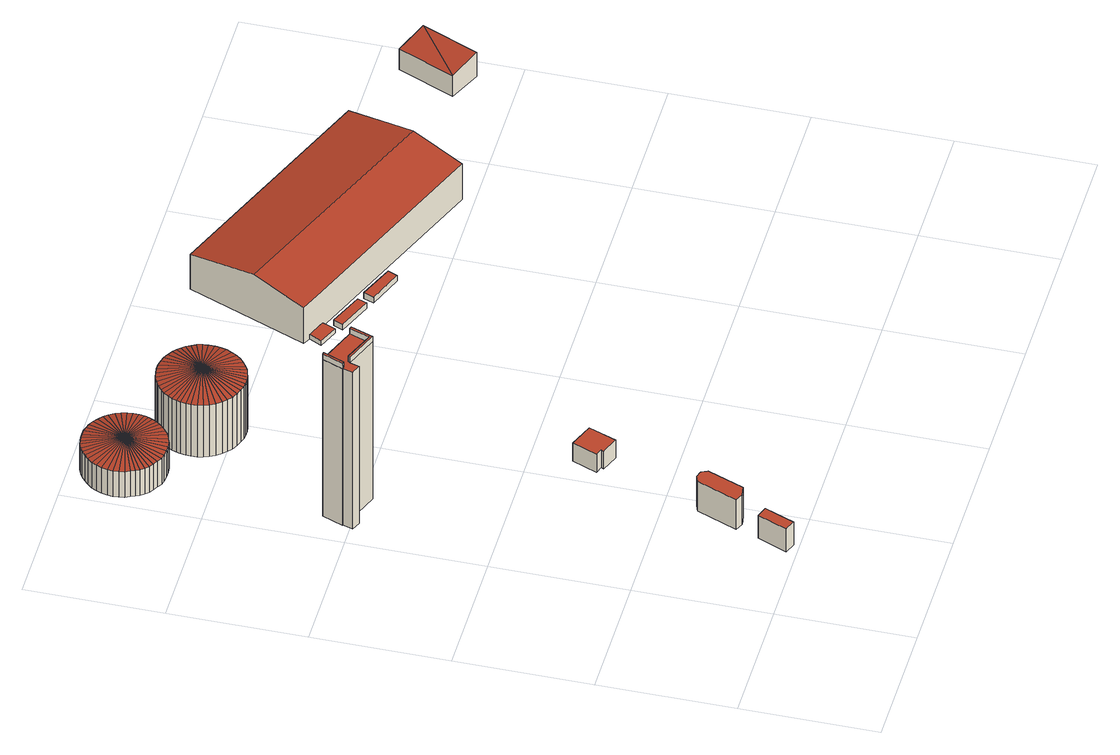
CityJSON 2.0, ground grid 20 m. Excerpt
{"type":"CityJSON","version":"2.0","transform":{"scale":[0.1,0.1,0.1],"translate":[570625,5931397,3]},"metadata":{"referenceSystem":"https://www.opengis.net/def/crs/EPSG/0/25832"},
"CityObjects":{
"building1":{"type":"Building","attributes":{"Grundfläche 2D":"8.066173","Grundhöhe NN":"5.779"},"geometry":[{"type":"Solid","lod":"3","boundaries":[[[[0,1,2,3]],[[4,5,3,2]],[[5,6,0,3]],[[6,7,1,0]],[[7,4,2,1]],[[7,6,5,4]]]],"semantics":{"surfaces":[{"type":"RoofSurface"},{"type":"WallSurface"},{"type":"GroundSurface"}],"values":[[0,1,1,1,1,2]]}}]},
"building2":{"type":"Building","attributes":{"Grundfläche 2D":"17.993870","Grundhöhe NN":"5.779"},"geometry":[{"type":"Solid","lod":"3","boundaries":[[[[8,9,10,11,12,13,14]],[[15,16,14,13]],[[16,17,8,14]],[[17,18,9,8]],[[18,19,10,9]],[[19,20,11,10]],[[21,15,13,12]],[[20,21,12,11]],[[21,20,19,18,17,16,15]]]],"semantics":{"surfaces":[{"type":"RoofSurface"},{"type":"WallSurface"},{"type":"GroundSurface"}],"values":[[0,1,1,1,1,1,1,1,2]]}}]},
"building3":{"type":"Building","attributes":{"Grundfläche 2D":"25.682161","Grundhöhe NN":"5.935"},"children":["building3-1","building3-2"],"geometry":[{"type":"Solid","lod":"3","boundaries":[[[[22,23,24,25,26,27,28,29,30,31]],[[32,33,31,30]],[[33,34,22,31]],[[34,35,23,22]],[[35,36,24,23]],[[36,37,25,24]],[[37,38,26,25]],[[38,39,27,26]],[[39,40,28,27]],[[40,41,29,28]],[[41,32,30,29]],[[41,40,39,38,37,36,35,34,33,32]]]],"semantics":{"surfaces":[{"type":"RoofSurface"},{"type":"WallSurface"},{"type":"GroundSurface"}],"values":[[0,1,1,1,1,1,1,1,1,1,1,2]]}}]},
"building3-1":{"type":"BuildingInstallation","parents":["building3"],"geometry":[{"type":"MultiSurface","lod":"3","boundaries":[[[42,43,44,45]],[[46,24,43,42]],[[24,25,44,43]],[[25,26,45,44]],[[26,27,46,42,45]]],"semantics":{"surfaces":[{"type":"RoofSurface"},{"type":"WallSurface"}],"values":[0,1,1,1,1]}}]},
"building3-2":{"type":"BuildingInstallation","parents":["building3"],"geometry":[{"type":"MultiSurface","lod":"3","boundaries":[[[47,48,49,50,51,52]],[[30,31,52,51]],[[31,22,47,52]],[[22,23,48,47]],[[23,53,49,48]],[[50,49,53,54]],[[54,30,51,50]]],"semantics":{"surfaces":[{"type":"RoofSurface"},{"type":"WallSurface"}],"values":[0,1,1,1,1,1,1]}}]},
"building4":{"type":"Building","attributes":{"Grundfläche 2D":"16.638832","Grundhöhe NN":"5.860"},"geometry":[{"type":"Solid","lod":"3","boundaries":[[[[55,56,57,58,59,60]],[[56,55,61,62]],[[57,56,62,63]],[[58,57,63,64]],[[59,58,64,65]],[[60,59,65,66]],[[55,60,66,61]],[[66,65,64,63,62,61]]]],"semantics":{"surfaces":[{"type":"RoofSurface"},{"type":"WallSurface"},{"type":"GroundSurface"}],"values":[[0,1,1,1,1,1,1,2]]}}]},
"building5":{"type":"Building","attributes":{"Grundfläche 2D":"114.026744","Grundhöhe NN":"3.910"},"geometry":[{"type":"Solid","lod":"3","boundaries":[[[[67,68,69]],[[67,70,68]],[[67,69,71]],[[67,71,72]],[[67,72,73]],[[67,73,74]],[[67,74,75]],[[67,75,76]],[[67,76,77]],[[67,77,78]],[[67,78,79]],[[67,79,80]],[[67,80,81]],[[67,81,82]],[[67,82,83]],[[67,83,84]],[[67,84,85]],[[67,85,86]],[[67,86,87]],[[67,87,88]],[[67,88,89]],[[67,89,90]],[[67,90,91]],[[67,91,92]],[[67,92,93]],[[67,93,94]],[[67,94,95]],[[67,95,96]],[[67,96,97]],[[67,97,98]],[[67,98,99]],[[67,99,100]],[[67,100,101]],[[67,101,102]],[[67,102,103]],[[67,103,104]],[[67,104,105]],[[67,105,106]],[[67,106,107]],[[67,107,108]],[[67,108,109]],[[67,109,110]],[[67,110,111]],[[67,111,112]],[[67,112,113]],[[67,113,114]],[[67,114,115]],[[67,115,70]],[[116,117,69,68]],[[117,118,71,69]],[[118,119,72,71]],[[120,116,68,70]],[[121,122,114,113]],[[122,123,115,114]],[[123,120,70,115]],[[119,124,73,72]],[[124,125,74,73]],[[125,126,75,74]],[[126,127,76,75]],[[127,128,77,76]],[[128,129,78,77]],[[129,130,79,78]],[[130,131,80,79]],[[131,132,81,80]],[[132,133,82,81]],[[133,134,83,82]],[[134,135,84,83]],[[135,136,85,84]],[[136,137,86,85]],[[137,138,87,86]],[[138,139,88,87]],[[139,140,89,88]],[[140,141,90,89]],[[141,142,91,90]],[[142,143,92,91]],[[143,144,93,92]],[[144,145,94,93]],[[145,146,95,94]],[[146,147,96,95]],[[147,148,97,96]],[[148,149,98,97]],[[149,150,99,98]],[[150,151,100,99]],[[151,152,101,100]],[[152,153,102,101]],[[153,154,103,102]],[[154,155,104,103]],[[155,156,105,104]],[[156,157,106,105]],[[157,158,107,106]],[[158,159,108,107]],[[159,160,109,108]],[[160,161,110,109]],[[161,162,111,110]],[[162,163,112,111]],[[163,121,113,112]],[[160,159,158,157,156,155,154,153,152,151,150,149,148,147,146,145,144,143,142,141,140,139,138,137,136,135,134,133,132,131,130,129,128,127,126,125,124,119,118,117,116,120,123,122,121,163,162,161]]]],"semantics":{"surfaces":[{"type":"RoofSurface"},{"type":"WallSurface"},{"type":"GroundSurface"}],"values":[[0,0,0,0,0,0,0,0,0,0,0,0,0,0,0,0,0,0,0,0,0,0,0,0,0,0,0,0,0,0,0,0,0,0,0,0,0,0,0,0,0,0,0,0,0,0,0,0,1,1,1,1,1,1,1,1,1,1,1,1,1,1,1,1,1,1,1,1,1,1,1,1,1,1,1,1,1,1,1,1,1,1,1,1,1,1,1,1,1,1,1,1,1,1,1,1,2]]}}]},
"building6":{"type":"Building","attributes":{"Grundfläche 2D":"122.306997","Grundhöhe NN":"3.941"},"geometry":[{"type":"Solid","lod":"3","boundaries":[[[[164,165,166]],[[164,167,165]],[[164,166,168]],[[164,168,169]],[[164,169,170]],[[164,170,171]],[[164,171,172]],[[164,172,173]],[[164,173,174]],[[164,174,175]],[[164,175,176]],[[164,176,177]],[[164,177,178]],[[164,178,179]],[[164,179,180]],[[164,180,181]],[[164,181,182]],[[164,182,183]],[[164,183,184]],[[164,184,185]],[[164,185,186]],[[164,186,187]],[[164,187,188]],[[164,188,189]],[[164,189,190]],[[164,190,191]],[[164,191,192]],[[164,192,193]],[[164,193,194]],[[164,194,195]],[[164,195,196]],[[164,196,197]],[[164,197,198]],[[164,198,199]],[[164,199,200]],[[164,200,201]],[[164,201,202]],[[164,202,203]],[[164,203,204]],[[164,204,205]],[[164,205,206]],[[164,206,207]],[[164,207,208]],[[164,208,209]],[[164,209,210]],[[164,210,211]],[[164,211,212]],[[164,212,167]],[[213,214,166,165]],[[214,215,168,166]],[[216,213,165,167]],[[217,218,210,209]],[[218,219,211,210]],[[219,220,212,211]],[[220,216,167,212]],[[215,221,169,168]],[[221,222,170,169]],[[222,223,171,170]],[[223,224,172,171]],[[224,225,173,172]],[[225,226,174,173]],[[226,227,175,174]],[[227,228,176,175]],[[228,229,177,176]],[[229,230,178,177]],[[230,231,179,178]],[[231,232,180,179]],[[232,233,181,180]],[[233,234,182,181]],[[234,235,183,182]],[[235,236,184,183]],[[236,237,185,184]],[[237,238,186,185]],[[238,239,187,186]],[[239,240,188,187]],[[240,241,189,188]],[[241,242,190,189]],[[242,243,191,190]],[[243,244,192,191]],[[244,245,193,192]],[[245,246,194,193]],[[246,247,195,194]],[[247,248,196,195]],[[248,249,197,196]],[[249,250,198,197]],[[250,251,199,198]],[[251,252,200,199]],[[252,253,201,200]],[[253,254,202,201]],[[254,255,203,202]],[[255,256,204,203]],[[256,257,205,204]],[[257,258,206,205]],[[258,259,207,206]],[[259,260,208,207]],[[260,217,209,208]],[[254,253,252,251,250,249,248,247,246,245,244,243,242,241,240,239,238,237,236,235,234,233,232,231,230,229,228,227,226,225,224,223,222,221,215,214,213,216,220,219,218,217,260,259,258,257,256,255]]]],"semantics":{"surfaces":[{"type":"RoofSurface"},{"type":"WallSurface"},{"type":"GroundSurface"}],"values":[[0,0,0,0,0,0,0,0,0,0,0,0,0,0,0,0,0,0,0,0,0,0,0,0,0,0,0,0,0,0,0,0,0,0,0,0,0,0,0,0,0,0,0,0,0,0,0,0,1,1,1,1,1,1,1,1,1,1,1,1,1,1,1,1,1,1,1,1,1,1,1,1,1,1,1,1,1,1,1,1,1,1,1,1,1,1,1,1,1,1,1,1,1,1,1,1,2]]}}]},
"building7":{"type":"Building","attributes":{"Grundfläche 2D":"8.171444","Grundhöhe NN":"5.883"},"geometry":[{"type":"Solid","lod":"3","boundaries":[[[[261,262,263,264]],[[265,266,264,263]],[[266,267,261,264]],[[267,268,262,261]],[[268,265,263,262]],[[268,267,266,265]]]],"semantics":{"surfaces":[{"type":"RoofSurface"},{"type":"WallSurface"},{"type":"GroundSurface"}],"values":[[0,1,1,1,1,2]]}}]},
"building8":{"type":"Building","attributes":{"Grundfläche 2D":"8.344362","Grundhöhe NN":"5.897"},"geometry":[{"type":"Solid","lod":"3","boundaries":[[[[269,270,271,272]],[[273,274,272,271]],[[274,275,269,272]],[[275,276,270,269]],[[276,273,271,270]],[[276,275,274,273]]]],"semantics":{"surfaces":[{"type":"RoofSurface"},{"type":"WallSurface"},{"type":"GroundSurface"}],"values":[[0,1,1,1,1,2]]}}]},
"building9":{"type":"Building","attributes":{"Grundfläche 2D":"703.386826","Grundhöhe NN":"5.883"},"geometry":[{"type":"Solid","lod":"3","boundaries":[[[[277,278,279,280]],[[280,279,281,282,283]],[[284,285,286,287,288]],[[278,277,289,290]],[[281,279,278,290,291]],[[281,291,292,284,288,293,294,283,282]],[[289,277,280,283,294]],[[295,293,288,287]],[[285,284,292,296]],[[286,285,296,297]],[[287,286,297,295]],[[293,295,297,296,292,291,290,289,294]]]],"semantics":{"surfaces":[{"type":"RoofSurface"},{"type":"WallSurface"},{"type":"GroundSurface"}],"values":[[0,0,0,1,1,1,1,1,1,1,1,2]]}}]},
"building10":{"type":"Building","attributes":{"Grundfläche 2D":"47.881437","Grundhöhe NN":"5.567"},"geometry":[{"type":"Solid","lod":"3","boundaries":[[[[298,299,300]],[[301,299,298]],[[302,303,300,299]],[[303,304,298,300]],[[304,305,301,298]],[[305,302,299,301]],[[305,304,303,302]]]],"semantics":{"surfaces":[{"type":"RoofSurface"},{"type":"WallSurface"},{"type":"GroundSurface"}],"values":[[0,0,1,1,1,1,2]]}}]}
},
"vertices":[
[108,10,69],[124,4,69],[142,48,69],[126,54,69],[142,48,28],[126,54,28],[108,10,28],[124,4,28],
[148,82,81],[163,84,81],[184,138,81],[180,148,81],[170,151,81],[160,147,81],[136,87,81],[160,147,28],[136,87,28],[148,82,28],[163,84,28],[184,138,28],[180,148,28],[170,151,28],
[87,613,312],[84,614,312],[27,636,312],[24,637,312],[12,606,312],[13,606,312],[8,591,312],[22,585,312],[26,599,312],[75,580,312],[26,599,29],[75,580,29],[87,613,29],[84,614,29],[27,636,29],[24,637,29],[12,606,29],[13,606,29],[8,591,29],[22,585,29],
[15,605,322],[27,636,322],[24,637,322],[12,606,322],[15,605,312],
[87,613,322],[84,614,322],[73,584,322],[28,602,322],[26,599,322],[75,580,322],[73,584,312],[28,602,312],
[217,336,61],[202,299,61],[213,295,61],[211,291,61],[237,281,61],[253,322,61],[217,336,29],[202,299,29],[213,295,29],[211,291,29],[237,281,29],[253,322,29],
[75,926,66],[72,987,55],[65,986,55],[78,987,55],[58,985,55],[51,982,55],[44,978,55],[38,973,55],[32,967,55],[26,960,55],[22,953,55],[19,945,55],[17,936,55],[16,928,55],[17,920,55],[18,912,55],[21,905,55],[24,899,55],[27,893,55],[31,887,55],[36,882,55],[42,878,55],[49,874,55],[56,870,55],[64,868,55],[73,867,55],[82,867,55],[90,868,55],[98,871,55],[106,874,55],[113,879,55],[119,884,55],[124,890,55],[128,895,55],[131,901,55],[134,908,55],[136,914,55],[137,922,55],[137,930,55],[136,938,55],[134,946,55],[131,954,55],[126,962,55],[121,968,55],[114,974,55],[108,979,55],[100,983,55],[93,985,55],[86,987,55],[72,987,9],[65,986,9],[58,985,9],[51,982,9],[78,987,9],[100,983,9],[93,985,9],[86,987,9],[44,978,9],[38,973,9],[32,967,9],[26,960,9],[22,953,9],[19,945,9],[17,936,9],[16,928,9],[17,920,9],[18,912,9],[21,905,9],[24,899,9],[27,893,9],[31,887,9],[36,882,9],[42,878,9],[49,874,9],[56,870,9],[64,868,9],[73,867,9],[82,867,9],[90,868,9],[98,871,9],[106,874,9],[113,879,9],[119,884,9],[124,890,9],[128,895,9],[131,901,9],[134,908,9],[136,914,9],[137,922,9],[137,930,9],[136,938,9],[134,946,9],[131,954,9],[126,962,9],[121,968,9],[114,974,9],[108,979,9],
[186,847,115],[196,785,102],[202,787,102],[189,784,102],[209,789,102],[216,793,102],[223,798,102],[229,803,102],[235,810,102],[239,818,102],[243,826,102],[245,835,102],[246,843,102],[246,852,102],[245,860,102],[243,868,102],[239,875,102],[236,882,102],[231,887,102],[227,892,102],[221,897,102],[214,901,102],[207,905,102],[199,907,102],[190,909,102],[181,909,102],[173,908,102],[164,906,102],[156,902,102],[148,898,102],[142,892,102],[136,887,102],[131,880,102],[128,874,102],[125,867,102],[123,861,102],[122,853,102],[122,846,102],[122,837,102],[124,829,102],[127,821,102],[131,813,102],[137,806,102],[143,800,102],[150,794,102],[158,790,102],[166,787,102],[173,785,102],[181,784,102],[196,785,9],[202,787,9],[209,789,9],[189,784,9],[158,790,9],[166,787,9],[173,785,9],[181,784,9],[216,793,9],[223,798,9],[229,803,9],[235,810,9],[239,818,9],[243,826,9],[245,835,9],[246,843,9],[246,852,9],[245,860,9],[243,868,9],[239,875,9],[236,882,9],[231,887,9],[227,892,9],[221,897,9],[214,901,9],[207,905,9],[199,907,9],[190,909,9],[181,909,9],[173,908,9],[164,906,9],[156,902,9],[148,898,9],[142,892,9],[136,887,9],[131,880,9],[128,874,9],[125,867,9],[123,861,9],[122,853,9],[122,846,9],[122,837,9],[124,829,9],[127,821,9],[131,813,9],[137,806,9],[143,800,9],[150,794,9],
[401,704,39],[452,683,39],[457,697,39],[407,718,39],[457,697,29],[407,718,29],[401,704,29],[452,683,29],
[465,677,39],[516,657,39],[522,671,39],[471,692,39],[522,671,29],[471,692,29],[465,677,29],[516,657,29],
[771,789,91],[432,925,91],[392,825,111],[730,688,111],[361,748,93],[400,732,93],[700,612,93],[372,743,37],[363,724,37],[392,712,37],[400,732,37],[385,738,37],[771,789,29],[432,925,29],[361,748,29],[372,743,29],[385,738,29],[700,612,29],[400,732,29],[363,724,29],[392,712,29],
[905,677,63],[989,740,69],[941,761,63],[953,656,69],[989,740,26],[941,761,26],[905,677,26],[953,656,26]
]}
